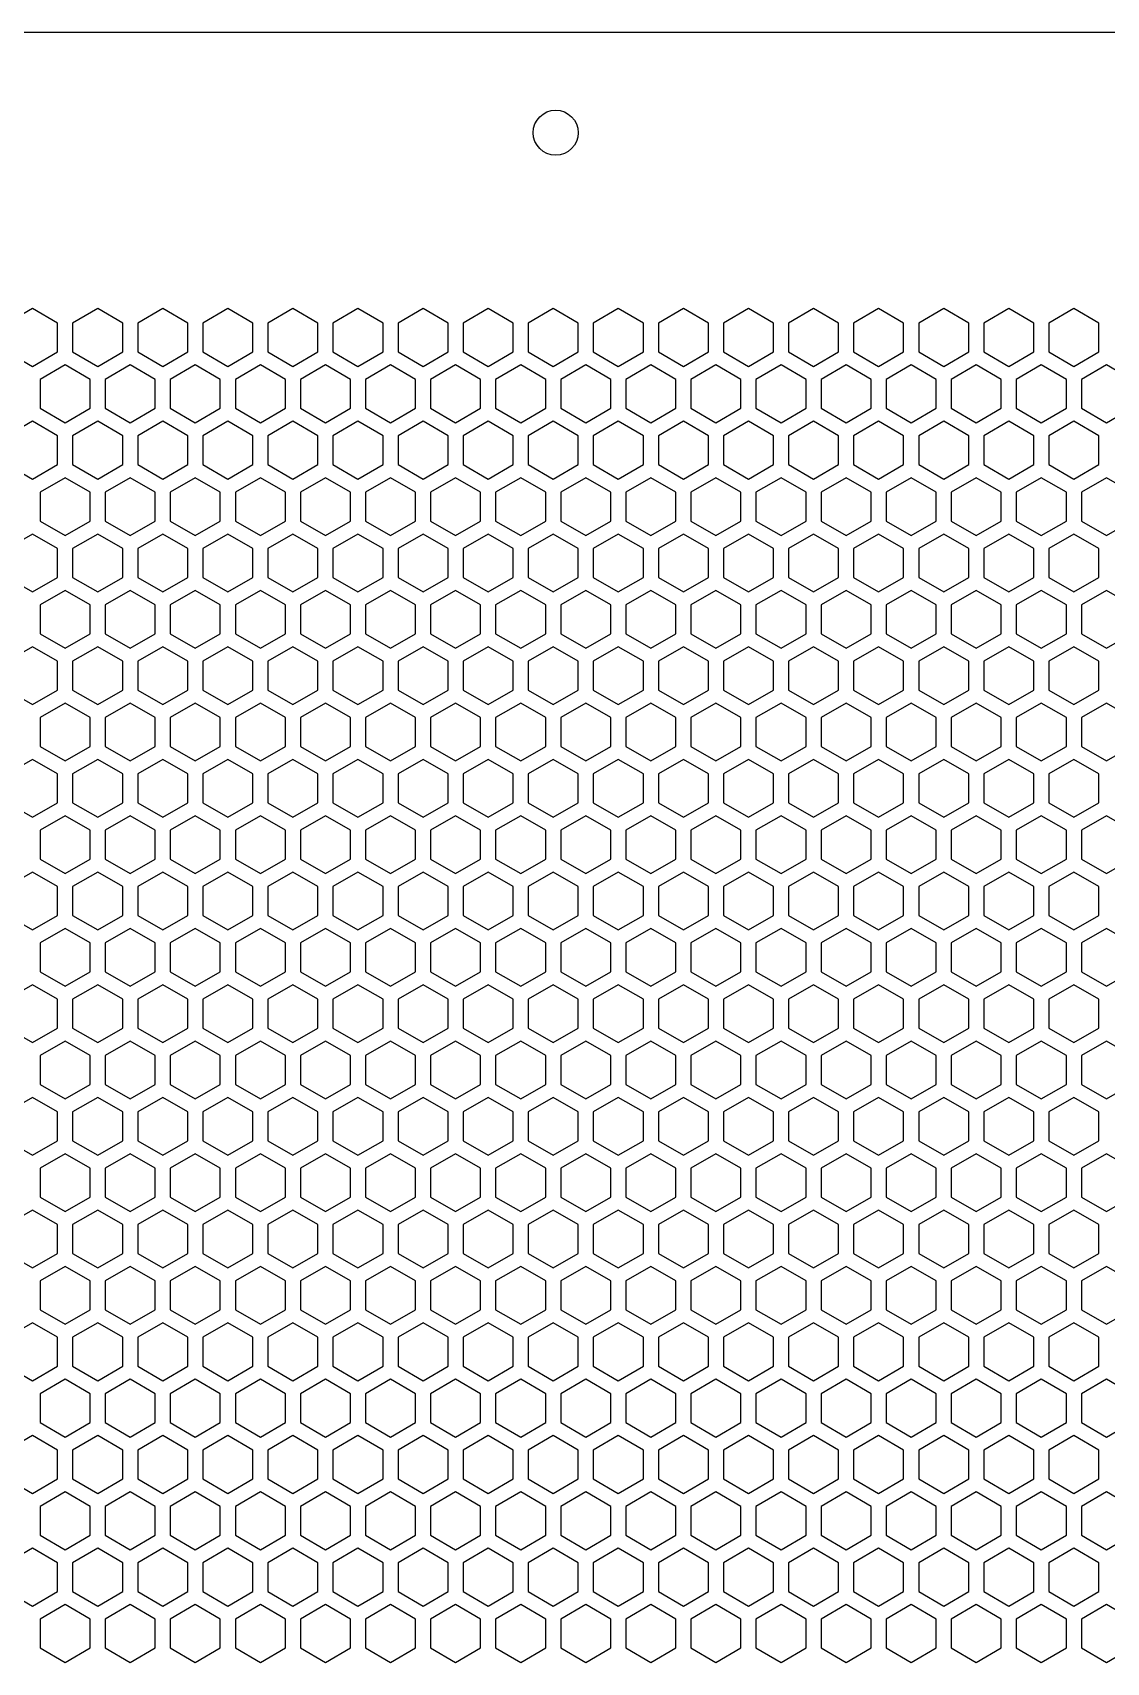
# Model space of a CAD drawing. Header units: millimetres. Extents: x 0 to 430, y 0 to 500.
# Drawn here: x 107.8 to 215, y 337.2 to 500 of the extents above; entities that cross this region are included whole.
import ezdxf

# ---------------------------------------------------------------- set-up
doc = ezdxf.new("R2010")
doc.units = ezdxf.units.MM
doc.layers.add('CUT', color=1, linetype='CONTINUOUS')

msp = doc.modelspace()

# ---------------------------------------------------------------- linework, layer by layer
at = {"layer": 'CUT'}
msp.add_line((430, 500), (0, 500), dxfattribs=at)
for points in [[(110.25, 470.9808), (107.75, 472.4242), (105.25, 470.9808), (105.25, 468.0941), (107.75, 466.6507), (110.25, 468.0941)], [(116.75, 470.9808), (114.25, 472.4242), (111.75, 470.9808), (111.75, 468.0941), (114.25, 466.6507), (116.75, 468.0941)], [(123.25, 470.9808), (120.75, 472.4242), (118.25, 470.9808), (118.25, 468.0941), (120.75, 466.6507), (123.25, 468.0941)], [(129.75, 470.9808), (127.25, 472.4242), (124.75, 470.9808), (124.75, 468.0941), (127.25, 466.6507), (129.75, 468.0941)], [(136.25, 470.9808), (133.75, 472.4242), (131.25, 470.9808), (131.25, 468.0941), (133.75, 466.6507), (136.25, 468.0941)], [(142.75, 470.9808), (140.25, 472.4242), (137.75, 470.9808), (137.75, 468.0941), (140.25, 466.6507), (142.75, 468.0941)], [(149.25, 470.9808), (146.75, 472.4242), (144.25, 470.9808), (144.25, 468.0941), (146.75, 466.6507), (149.25, 468.0941)], [(155.75, 470.9808), (153.25, 472.4242), (150.75, 470.9808), (150.75, 468.0941), (153.25, 466.6507), (155.75, 468.0941)], [(162.25, 470.9808), (159.75, 472.4242), (157.25, 470.9808), (157.25, 468.0941), (159.75, 466.6507), (162.25, 468.0941)], [(168.75, 470.9808), (166.25, 472.4242), (163.75, 470.9808), (163.75, 468.0941), (166.25, 466.6507), (168.75, 468.0941)], [(175.25, 470.9808), (172.75, 472.4242), (170.25, 470.9808), (170.25, 468.0941), (172.75, 466.6507), (175.25, 468.0941)], [(181.75, 470.9808), (179.25, 472.4242), (176.75, 470.9808), (176.75, 468.0941), (179.25, 466.6507), (181.75, 468.0941)], [(188.25, 470.9808), (185.75, 472.4242), (183.25, 470.9808), (183.25, 468.0941), (185.75, 466.6507), (188.25, 468.0941)], [(194.75, 470.9808), (192.25, 472.4242), (189.75, 470.9808), (189.75, 468.0941), (192.25, 466.6507), (194.75, 468.0941)], [(201.25, 470.9808), (198.75, 472.4242), (196.25, 470.9808), (196.25, 468.0941), (198.75, 466.6507), (201.25, 468.0941)], [(207.75, 470.9808), (205.25, 472.4242), (202.75, 470.9808), (202.75, 468.0941), (205.25, 466.6507), (207.75, 468.0941)], [(214.25, 470.9808), (211.75, 472.4242), (209.25, 470.9808), (209.25, 468.0941), (211.75, 466.6507), (214.25, 468.0941)], [(113.5, 465.3517), (111, 466.795), (108.5, 465.3517), (108.5, 462.4649), (111, 461.0215), (113.5, 462.4649)], [(120, 465.3517), (117.5, 466.795), (115, 465.3517), (115, 462.4649), (117.5, 461.0215), (120, 462.4649)], [(126.5, 465.3517), (124, 466.795), (121.5, 465.3517), (121.5, 462.4649), (124, 461.0215), (126.5, 462.4649)], [(133, 465.3517), (130.5, 466.795), (128, 465.3517), (128, 462.4649), (130.5, 461.0215), (133, 462.4649)], [(139.5, 465.3517), (137, 466.795), (134.5, 465.3517), (134.5, 462.4649), (137, 461.0215), (139.5, 462.4649)], [(146, 465.3517), (143.5, 466.795), (141, 465.3517), (141, 462.4649), (143.5, 461.0215), (146, 462.4649)], [(152.5, 465.3517), (150, 466.795), (147.5, 465.3517), (147.5, 462.4649), (150, 461.0215), (152.5, 462.4649)], [(159, 465.3517), (156.5, 466.795), (154, 465.3517), (154, 462.4649), (156.5, 461.0215), (159, 462.4649)], [(165.5, 465.3517), (163, 466.795), (160.5, 465.3517), (160.5, 462.4649), (163, 461.0215), (165.5, 462.4649)], [(172, 465.3517), (169.5, 466.795), (167, 465.3517), (167, 462.4649), (169.5, 461.0215), (172, 462.4649)], [(178.5, 465.3517), (176, 466.795), (173.5, 465.3517), (173.5, 462.4649), (176, 461.0215), (178.5, 462.4649)], [(185, 465.3517), (182.5, 466.795), (180, 465.3517), (180, 462.4649), (182.5, 461.0215), (185, 462.4649)], [(191.5, 465.3517), (189, 466.795), (186.5, 465.3517), (186.5, 462.4649), (189, 461.0215), (191.5, 462.4649)], [(198, 465.3517), (195.5, 466.795), (193, 465.3517), (193, 462.4649), (195.5, 461.0215), (198, 462.4649)], [(204.5, 465.3517), (202, 466.795), (199.5, 465.3517), (199.5, 462.4649), (202, 461.0215), (204.5, 462.4649)], [(211, 465.3517), (208.5, 466.795), (206, 465.3517), (206, 462.4649), (208.5, 461.0215), (211, 462.4649)], [(217.5, 465.3517), (215, 466.795), (212.5, 465.3517), (212.5, 462.4649), (215, 461.0215), (217.5, 462.4649)], [(110.25, 459.7225), (107.75, 461.1659), (105.25, 459.7225), (105.25, 456.8357), (107.75, 455.3924), (110.25, 456.8357)], [(116.75, 459.7225), (114.25, 461.1659), (111.75, 459.7225), (111.75, 456.8357), (114.25, 455.3924), (116.75, 456.8357)], [(123.25, 459.7225), (120.75, 461.1659), (118.25, 459.7225), (118.25, 456.8357), (120.75, 455.3924), (123.25, 456.8357)], [(129.75, 459.7225), (127.25, 461.1659), (124.75, 459.7225), (124.75, 456.8357), (127.25, 455.3924), (129.75, 456.8357)], [(136.25, 459.7225), (133.75, 461.1659), (131.25, 459.7225), (131.25, 456.8357), (133.75, 455.3924), (136.25, 456.8357)], [(142.75, 459.7225), (140.25, 461.1659), (137.75, 459.7225), (137.75, 456.8357), (140.25, 455.3924), (142.75, 456.8357)], [(149.25, 459.7225), (146.75, 461.1659), (144.25, 459.7225), (144.25, 456.8357), (146.75, 455.3924), (149.25, 456.8357)], [(155.75, 459.7225), (153.25, 461.1659), (150.75, 459.7225), (150.75, 456.8357), (153.25, 455.3924), (155.75, 456.8357)], [(162.25, 459.7225), (159.75, 461.1659), (157.25, 459.7225), (157.25, 456.8357), (159.75, 455.3924), (162.25, 456.8357)], [(168.75, 459.7225), (166.25, 461.1659), (163.75, 459.7225), (163.75, 456.8357), (166.25, 455.3924), (168.75, 456.8357)], [(175.25, 459.7225), (172.75, 461.1659), (170.25, 459.7225), (170.25, 456.8357), (172.75, 455.3924), (175.25, 456.8357)], [(181.75, 459.7225), (179.25, 461.1659), (176.75, 459.7225), (176.75, 456.8357), (179.25, 455.3924), (181.75, 456.8357)], [(188.25, 459.7225), (185.75, 461.1659), (183.25, 459.7225), (183.25, 456.8357), (185.75, 455.3924), (188.25, 456.8357)], [(194.75, 459.7225), (192.25, 461.1659), (189.75, 459.7225), (189.75, 456.8357), (192.25, 455.3924), (194.75, 456.8357)], [(201.25, 459.7225), (198.75, 461.1659), (196.25, 459.7225), (196.25, 456.8357), (198.75, 455.3924), (201.25, 456.8357)], [(207.75, 459.7225), (205.25, 461.1659), (202.75, 459.7225), (202.75, 456.8357), (205.25, 455.3924), (207.75, 456.8357)], [(214.25, 459.7225), (211.75, 461.1659), (209.25, 459.7225), (209.25, 456.8357), (211.75, 455.3924), (214.25, 456.8357)], [(113.5, 454.0933), (111, 455.5367), (108.5, 454.0933), (108.5, 451.2066), (111, 449.7632), (113.5, 451.2066)], [(120, 454.0933), (117.5, 455.5367), (115, 454.0933), (115, 451.2066), (117.5, 449.7632), (120, 451.2066)], [(126.5, 454.0933), (124, 455.5367), (121.5, 454.0933), (121.5, 451.2066), (124, 449.7632), (126.5, 451.2066)], [(133, 454.0933), (130.5, 455.5367), (128, 454.0933), (128, 451.2066), (130.5, 449.7632), (133, 451.2066)], [(139.5, 454.0933), (137, 455.5367), (134.5, 454.0933), (134.5, 451.2066), (137, 449.7632), (139.5, 451.2066)], [(146, 454.0933), (143.5, 455.5367), (141, 454.0933), (141, 451.2066), (143.5, 449.7632), (146, 451.2066)], [(152.5, 454.0933), (150, 455.5367), (147.5, 454.0933), (147.5, 451.2066), (150, 449.7632), (152.5, 451.2066)], [(159, 454.0933), (156.5, 455.5367), (154, 454.0933), (154, 451.2066), (156.5, 449.7632), (159, 451.2066)], [(165.5, 454.0933), (163, 455.5367), (160.5, 454.0933), (160.5, 451.2066), (163, 449.7632), (165.5, 451.2066)], [(172, 454.0933), (169.5, 455.5367), (167, 454.0933), (167, 451.2066), (169.5, 449.7632), (172, 451.2066)], [(178.5, 454.0933), (176, 455.5367), (173.5, 454.0933), (173.5, 451.2066), (176, 449.7632), (178.5, 451.2066)], [(185, 454.0933), (182.5, 455.5367), (180, 454.0933), (180, 451.2066), (182.5, 449.7632), (185, 451.2066)], [(191.5, 454.0933), (189, 455.5367), (186.5, 454.0933), (186.5, 451.2066), (189, 449.7632), (191.5, 451.2066)], [(198, 454.0933), (195.5, 455.5367), (193, 454.0933), (193, 451.2066), (195.5, 449.7632), (198, 451.2066)], [(204.5, 454.0933), (202, 455.5367), (199.5, 454.0933), (199.5, 451.2066), (202, 449.7632), (204.5, 451.2066)], [(211, 454.0933), (208.5, 455.5367), (206, 454.0933), (206, 451.2066), (208.5, 449.7632), (211, 451.2066)], [(217.5, 454.0933), (215, 455.5367), (212.5, 454.0933), (212.5, 451.2066), (215, 449.7632), (217.5, 451.2066)], [(110.25, 448.4642), (107.75, 449.9075), (105.25, 448.4642), (105.25, 445.5774), (107.75, 444.134), (110.25, 445.5774)], [(116.75, 448.4642), (114.25, 449.9075), (111.75, 448.4642), (111.75, 445.5774), (114.25, 444.134), (116.75, 445.5774)], [(123.25, 448.4642), (120.75, 449.9075), (118.25, 448.4642), (118.25, 445.5774), (120.75, 444.134), (123.25, 445.5774)], [(129.75, 448.4642), (127.25, 449.9075), (124.75, 448.4642), (124.75, 445.5774), (127.25, 444.134), (129.75, 445.5774)], [(136.25, 448.4642), (133.75, 449.9075), (131.25, 448.4642), (131.25, 445.5774), (133.75, 444.134), (136.25, 445.5774)], [(142.75, 448.4642), (140.25, 449.9075), (137.75, 448.4642), (137.75, 445.5774), (140.25, 444.134), (142.75, 445.5774)], [(149.25, 448.4642), (146.75, 449.9075), (144.25, 448.4642), (144.25, 445.5774), (146.75, 444.134), (149.25, 445.5774)], [(155.75, 448.4642), (153.25, 449.9075), (150.75, 448.4642), (150.75, 445.5774), (153.25, 444.134), (155.75, 445.5774)], [(162.25, 448.4642), (159.75, 449.9075), (157.25, 448.4642), (157.25, 445.5774), (159.75, 444.134), (162.25, 445.5774)], [(168.75, 448.4642), (166.25, 449.9075), (163.75, 448.4642), (163.75, 445.5774), (166.25, 444.134), (168.75, 445.5774)], [(175.25, 448.4642), (172.75, 449.9075), (170.25, 448.4642), (170.25, 445.5774), (172.75, 444.134), (175.25, 445.5774)], [(181.75, 448.4642), (179.25, 449.9075), (176.75, 448.4642), (176.75, 445.5774), (179.25, 444.134), (181.75, 445.5774)], [(188.25, 448.4642), (185.75, 449.9075), (183.25, 448.4642), (183.25, 445.5774), (185.75, 444.134), (188.25, 445.5774)], [(194.75, 448.4642), (192.25, 449.9075), (189.75, 448.4642), (189.75, 445.5774), (192.25, 444.134), (194.75, 445.5774)], [(201.25, 448.4642), (198.75, 449.9075), (196.25, 448.4642), (196.25, 445.5774), (198.75, 444.134), (201.25, 445.5774)], [(207.75, 448.4642), (205.25, 449.9075), (202.75, 448.4642), (202.75, 445.5774), (205.25, 444.134), (207.75, 445.5774)], [(214.25, 448.4642), (211.75, 449.9075), (209.25, 448.4642), (209.25, 445.5774), (211.75, 444.134), (214.25, 445.5774)], [(113.5, 442.835), (111, 444.2784), (108.5, 442.835), (108.5, 439.9482), (111, 438.5049), (113.5, 439.9482)], [(120, 442.835), (117.5, 444.2784), (115, 442.835), (115, 439.9482), (117.5, 438.5049), (120, 439.9482)], [(126.5, 442.835), (124, 444.2784), (121.5, 442.835), (121.5, 439.9482), (124, 438.5049), (126.5, 439.9482)], [(133, 442.835), (130.5, 444.2784), (128, 442.835), (128, 439.9482), (130.5, 438.5049), (133, 439.9482)], [(139.5, 442.835), (137, 444.2784), (134.5, 442.835), (134.5, 439.9482), (137, 438.5049), (139.5, 439.9482)], [(146, 442.835), (143.5, 444.2784), (141, 442.835), (141, 439.9482), (143.5, 438.5049), (146, 439.9482)], [(152.5, 442.835), (150, 444.2784), (147.5, 442.835), (147.5, 439.9482), (150, 438.5049), (152.5, 439.9482)], [(159, 442.835), (156.5, 444.2784), (154, 442.835), (154, 439.9482), (156.5, 438.5049), (159, 439.9482)], [(165.5, 442.835), (163, 444.2784), (160.5, 442.835), (160.5, 439.9482), (163, 438.5049), (165.5, 439.9482)], [(172, 442.835), (169.5, 444.2784), (167, 442.835), (167, 439.9482), (169.5, 438.5049), (172, 439.9482)], [(178.5, 442.835), (176, 444.2784), (173.5, 442.835), (173.5, 439.9482), (176, 438.5049), (178.5, 439.9482)], [(185, 442.835), (182.5, 444.2784), (180, 442.835), (180, 439.9482), (182.5, 438.5049), (185, 439.9482)], [(191.5, 442.835), (189, 444.2784), (186.5, 442.835), (186.5, 439.9482), (189, 438.5049), (191.5, 439.9482)], [(198, 442.835), (195.5, 444.2784), (193, 442.835), (193, 439.9482), (195.5, 438.5049), (198, 439.9482)], [(204.5, 442.835), (202, 444.2784), (199.5, 442.835), (199.5, 439.9482), (202, 438.5049), (204.5, 439.9482)], [(211, 442.835), (208.5, 444.2784), (206, 442.835), (206, 439.9482), (208.5, 438.5049), (211, 439.9482)], [(217.5, 442.835), (215, 444.2784), (212.5, 442.835), (212.5, 439.9482), (215, 438.5049), (217.5, 439.9482)], [(110.25, 437.2058), (107.75, 438.6492), (105.25, 437.2058), (105.25, 434.3191), (107.75, 432.8757), (110.25, 434.3191)], [(116.75, 437.2058), (114.25, 438.6492), (111.75, 437.2058), (111.75, 434.3191), (114.25, 432.8757), (116.75, 434.3191)], [(123.25, 437.2058), (120.75, 438.6492), (118.25, 437.2058), (118.25, 434.3191), (120.75, 432.8757), (123.25, 434.3191)], [(129.75, 437.2058), (127.25, 438.6492), (124.75, 437.2058), (124.75, 434.3191), (127.25, 432.8757), (129.75, 434.3191)], [(136.25, 437.2058), (133.75, 438.6492), (131.25, 437.2058), (131.25, 434.3191), (133.75, 432.8757), (136.25, 434.3191)], [(142.75, 437.2058), (140.25, 438.6492), (137.75, 437.2058), (137.75, 434.3191), (140.25, 432.8757), (142.75, 434.3191)], [(149.25, 437.2058), (146.75, 438.6492), (144.25, 437.2058), (144.25, 434.3191), (146.75, 432.8757), (149.25, 434.3191)], [(155.75, 437.2058), (153.25, 438.6492), (150.75, 437.2058), (150.75, 434.3191), (153.25, 432.8757), (155.75, 434.3191)], [(162.25, 437.2058), (159.75, 438.6492), (157.25, 437.2058), (157.25, 434.3191), (159.75, 432.8757), (162.25, 434.3191)], [(168.75, 437.2058), (166.25, 438.6492), (163.75, 437.2058), (163.75, 434.3191), (166.25, 432.8757), (168.75, 434.3191)], [(175.25, 437.2058), (172.75, 438.6492), (170.25, 437.2058), (170.25, 434.3191), (172.75, 432.8757), (175.25, 434.3191)], [(181.75, 437.2058), (179.25, 438.6492), (176.75, 437.2058), (176.75, 434.3191), (179.25, 432.8757), (181.75, 434.3191)], [(188.25, 437.2058), (185.75, 438.6492), (183.25, 437.2058), (183.25, 434.3191), (185.75, 432.8757), (188.25, 434.3191)], [(194.75, 437.2058), (192.25, 438.6492), (189.75, 437.2058), (189.75, 434.3191), (192.25, 432.8757), (194.75, 434.3191)], [(201.25, 437.2058), (198.75, 438.6492), (196.25, 437.2058), (196.25, 434.3191), (198.75, 432.8757), (201.25, 434.3191)], [(207.75, 437.2058), (205.25, 438.6492), (202.75, 437.2058), (202.75, 434.3191), (205.25, 432.8757), (207.75, 434.3191)], [(214.25, 437.2058), (211.75, 438.6492), (209.25, 437.2058), (209.25, 434.3191), (211.75, 432.8757), (214.25, 434.3191)], [(113.5, 431.5767), (111, 433.02), (108.5, 431.5767), (108.5, 428.6899), (111, 427.2465), (113.5, 428.6899)], [(120, 431.5767), (117.5, 433.02), (115, 431.5767), (115, 428.6899), (117.5, 427.2465), (120, 428.6899)], [(126.5, 431.5767), (124, 433.02), (121.5, 431.5767), (121.5, 428.6899), (124, 427.2465), (126.5, 428.6899)], [(133, 431.5767), (130.5, 433.02), (128, 431.5767), (128, 428.6899), (130.5, 427.2465), (133, 428.6899)], [(139.5, 431.5767), (137, 433.02), (134.5, 431.5767), (134.5, 428.6899), (137, 427.2465), (139.5, 428.6899)], [(146, 431.5767), (143.5, 433.02), (141, 431.5767), (141, 428.6899), (143.5, 427.2465), (146, 428.6899)], [(152.5, 431.5767), (150, 433.02), (147.5, 431.5767), (147.5, 428.6899), (150, 427.2465), (152.5, 428.6899)], [(159, 431.5767), (156.5, 433.02), (154, 431.5767), (154, 428.6899), (156.5, 427.2465), (159, 428.6899)], [(165.5, 431.5767), (163, 433.02), (160.5, 431.5767), (160.5, 428.6899), (163, 427.2465), (165.5, 428.6899)], [(172, 431.5767), (169.5, 433.02), (167, 431.5767), (167, 428.6899), (169.5, 427.2465), (172, 428.6899)], [(178.5, 431.5767), (176, 433.02), (173.5, 431.5767), (173.5, 428.6899), (176, 427.2465), (178.5, 428.6899)], [(185, 431.5767), (182.5, 433.02), (180, 431.5767), (180, 428.6899), (182.5, 427.2465), (185, 428.6899)], [(191.5, 431.5767), (189, 433.02), (186.5, 431.5767), (186.5, 428.6899), (189, 427.2465), (191.5, 428.6899)], [(198, 431.5767), (195.5, 433.02), (193, 431.5767), (193, 428.6899), (195.5, 427.2465), (198, 428.6899)], [(204.5, 431.5767), (202, 433.02), (199.5, 431.5767), (199.5, 428.6899), (202, 427.2465), (204.5, 428.6899)], [(211, 431.5767), (208.5, 433.02), (206, 431.5767), (206, 428.6899), (208.5, 427.2465), (211, 428.6899)], [(217.5, 431.5767), (215, 433.02), (212.5, 431.5767), (212.5, 428.6899), (215, 427.2465), (217.5, 428.6899)], [(110.25, 425.9475), (107.75, 427.3909), (105.25, 425.9475), (105.25, 423.0607), (107.75, 421.6174), (110.25, 423.0607)], [(116.75, 425.9475), (114.25, 427.3909), (111.75, 425.9475), (111.75, 423.0607), (114.25, 421.6174), (116.75, 423.0607)], [(123.25, 425.9475), (120.75, 427.3909), (118.25, 425.9475), (118.25, 423.0607), (120.75, 421.6174), (123.25, 423.0607)], [(129.75, 425.9475), (127.25, 427.3909), (124.75, 425.9475), (124.75, 423.0607), (127.25, 421.6174), (129.75, 423.0607)], [(136.25, 425.9475), (133.75, 427.3909), (131.25, 425.9475), (131.25, 423.0607), (133.75, 421.6174), (136.25, 423.0607)], [(142.75, 425.9475), (140.25, 427.3909), (137.75, 425.9475), (137.75, 423.0607), (140.25, 421.6174), (142.75, 423.0607)], [(149.25, 425.9475), (146.75, 427.3909), (144.25, 425.9475), (144.25, 423.0607), (146.75, 421.6174), (149.25, 423.0607)], [(155.75, 425.9475), (153.25, 427.3909), (150.75, 425.9475), (150.75, 423.0607), (153.25, 421.6174), (155.75, 423.0607)], [(162.25, 425.9475), (159.75, 427.3909), (157.25, 425.9475), (157.25, 423.0607), (159.75, 421.6174), (162.25, 423.0607)], [(168.75, 425.9475), (166.25, 427.3909), (163.75, 425.9475), (163.75, 423.0607), (166.25, 421.6174), (168.75, 423.0607)], [(175.25, 425.9475), (172.75, 427.3909), (170.25, 425.9475), (170.25, 423.0607), (172.75, 421.6174), (175.25, 423.0607)], [(181.75, 425.9475), (179.25, 427.3909), (176.75, 425.9475), (176.75, 423.0607), (179.25, 421.6174), (181.75, 423.0607)], [(188.25, 425.9475), (185.75, 427.3909), (183.25, 425.9475), (183.25, 423.0607), (185.75, 421.6174), (188.25, 423.0607)], [(194.75, 425.9475), (192.25, 427.3909), (189.75, 425.9475), (189.75, 423.0607), (192.25, 421.6174), (194.75, 423.0607)], [(201.25, 425.9475), (198.75, 427.3909), (196.25, 425.9475), (196.25, 423.0607), (198.75, 421.6174), (201.25, 423.0607)], [(207.75, 425.9475), (205.25, 427.3909), (202.75, 425.9475), (202.75, 423.0607), (205.25, 421.6174), (207.75, 423.0607)], [(214.25, 425.9475), (211.75, 427.3909), (209.25, 425.9475), (209.25, 423.0607), (211.75, 421.6174), (214.25, 423.0607)], [(113.5, 420.3183), (111, 421.7617), (108.5, 420.3183), (108.5, 417.4316), (111, 415.9882), (113.5, 417.4316)], [(120, 420.3183), (117.5, 421.7617), (115, 420.3183), (115, 417.4316), (117.5, 415.9882), (120, 417.4316)], [(126.5, 420.3183), (124, 421.7617), (121.5, 420.3183), (121.5, 417.4316), (124, 415.9882), (126.5, 417.4316)], [(133, 420.3183), (130.5, 421.7617), (128, 420.3183), (128, 417.4316), (130.5, 415.9882), (133, 417.4316)], [(139.5, 420.3183), (137, 421.7617), (134.5, 420.3183), (134.5, 417.4316), (137, 415.9882), (139.5, 417.4316)], [(146, 420.3183), (143.5, 421.7617), (141, 420.3183), (141, 417.4316), (143.5, 415.9882), (146, 417.4316)], [(152.5, 420.3183), (150, 421.7617), (147.5, 420.3183), (147.5, 417.4316), (150, 415.9882), (152.5, 417.4316)], [(159, 420.3183), (156.5, 421.7617), (154, 420.3183), (154, 417.4316), (156.5, 415.9882), (159, 417.4316)], [(165.5, 420.3183), (163, 421.7617), (160.5, 420.3183), (160.5, 417.4316), (163, 415.9882), (165.5, 417.4316)], [(172, 420.3183), (169.5, 421.7617), (167, 420.3183), (167, 417.4316), (169.5, 415.9882), (172, 417.4316)], [(178.5, 420.3183), (176, 421.7617), (173.5, 420.3183), (173.5, 417.4316), (176, 415.9882), (178.5, 417.4316)], [(185, 420.3183), (182.5, 421.7617), (180, 420.3183), (180, 417.4316), (182.5, 415.9882), (185, 417.4316)], [(191.5, 420.3183), (189, 421.7617), (186.5, 420.3183), (186.5, 417.4316), (189, 415.9882), (191.5, 417.4316)], [(198, 420.3183), (195.5, 421.7617), (193, 420.3183), (193, 417.4316), (195.5, 415.9882), (198, 417.4316)], [(204.5, 420.3183), (202, 421.7617), (199.5, 420.3183), (199.5, 417.4316), (202, 415.9882), (204.5, 417.4316)], [(211, 420.3183), (208.5, 421.7617), (206, 420.3183), (206, 417.4316), (208.5, 415.9882), (211, 417.4316)], [(217.5, 420.3183), (215, 421.7617), (212.5, 420.3183), (212.5, 417.4316), (215, 415.9882), (217.5, 417.4316)], [(110.25, 414.6892), (107.75, 416.1325), (105.25, 414.6892), (105.25, 411.8024), (107.75, 410.359), (110.25, 411.8024)], [(116.75, 414.6892), (114.25, 416.1325), (111.75, 414.6892), (111.75, 411.8024), (114.25, 410.359), (116.75, 411.8024)], [(123.25, 414.6892), (120.75, 416.1325), (118.25, 414.6892), (118.25, 411.8024), (120.75, 410.359), (123.25, 411.8024)], [(129.75, 414.6892), (127.25, 416.1325), (124.75, 414.6892), (124.75, 411.8024), (127.25, 410.359), (129.75, 411.8024)], [(136.25, 414.6892), (133.75, 416.1325), (131.25, 414.6892), (131.25, 411.8024), (133.75, 410.359), (136.25, 411.8024)], [(142.75, 414.6892), (140.25, 416.1325), (137.75, 414.6892), (137.75, 411.8024), (140.25, 410.359), (142.75, 411.8024)], [(149.25, 414.6892), (146.75, 416.1325), (144.25, 414.6892), (144.25, 411.8024), (146.75, 410.359), (149.25, 411.8024)], [(155.75, 414.6892), (153.25, 416.1325), (150.75, 414.6892), (150.75, 411.8024), (153.25, 410.359), (155.75, 411.8024)], [(162.25, 414.6892), (159.75, 416.1325), (157.25, 414.6892), (157.25, 411.8024), (159.75, 410.359), (162.25, 411.8024)], [(168.75, 414.6892), (166.25, 416.1325), (163.75, 414.6892), (163.75, 411.8024), (166.25, 410.359), (168.75, 411.8024)], [(175.25, 414.6892), (172.75, 416.1325), (170.25, 414.6892), (170.25, 411.8024), (172.75, 410.359), (175.25, 411.8024)], [(181.75, 414.6892), (179.25, 416.1325), (176.75, 414.6892), (176.75, 411.8024), (179.25, 410.359), (181.75, 411.8024)], [(188.25, 414.6892), (185.75, 416.1325), (183.25, 414.6892), (183.25, 411.8024), (185.75, 410.359), (188.25, 411.8024)], [(194.75, 414.6892), (192.25, 416.1325), (189.75, 414.6892), (189.75, 411.8024), (192.25, 410.359), (194.75, 411.8024)], [(201.25, 414.6892), (198.75, 416.1325), (196.25, 414.6892), (196.25, 411.8024), (198.75, 410.359), (201.25, 411.8024)], [(207.75, 414.6892), (205.25, 416.1325), (202.75, 414.6892), (202.75, 411.8024), (205.25, 410.359), (207.75, 411.8024)], [(214.25, 414.6892), (211.75, 416.1325), (209.25, 414.6892), (209.25, 411.8024), (211.75, 410.359), (214.25, 411.8024)], [(113.5, 409.06), (111, 410.5034), (108.5, 409.06), (108.5, 406.1732), (111, 404.7299), (113.5, 406.1732)], [(120, 409.06), (117.5, 410.5034), (115, 409.06), (115, 406.1732), (117.5, 404.7299), (120, 406.1732)], [(126.5, 409.06), (124, 410.5034), (121.5, 409.06), (121.5, 406.1732), (124, 404.7299), (126.5, 406.1732)], [(133, 409.06), (130.5, 410.5034), (128, 409.06), (128, 406.1732), (130.5, 404.7299), (133, 406.1732)], [(139.5, 409.06), (137, 410.5034), (134.5, 409.06), (134.5, 406.1732), (137, 404.7299), (139.5, 406.1732)], [(146, 409.06), (143.5, 410.5034), (141, 409.06), (141, 406.1732), (143.5, 404.7299), (146, 406.1732)], [(152.5, 409.06), (150, 410.5034), (147.5, 409.06), (147.5, 406.1732), (150, 404.7299), (152.5, 406.1732)], [(159, 409.06), (156.5, 410.5034), (154, 409.06), (154, 406.1732), (156.5, 404.7299), (159, 406.1732)], [(165.5, 409.06), (163, 410.5034), (160.5, 409.06), (160.5, 406.1732), (163, 404.7299), (165.5, 406.1732)], [(172, 409.06), (169.5, 410.5034), (167, 409.06), (167, 406.1732), (169.5, 404.7299), (172, 406.1732)], [(178.5, 409.06), (176, 410.5034), (173.5, 409.06), (173.5, 406.1732), (176, 404.7299), (178.5, 406.1732)], [(185, 409.06), (182.5, 410.5034), (180, 409.06), (180, 406.1732), (182.5, 404.7299), (185, 406.1732)], [(191.5, 409.06), (189, 410.5034), (186.5, 409.06), (186.5, 406.1732), (189, 404.7299), (191.5, 406.1732)], [(198, 409.06), (195.5, 410.5034), (193, 409.06), (193, 406.1732), (195.5, 404.7299), (198, 406.1732)], [(204.5, 409.06), (202, 410.5034), (199.5, 409.06), (199.5, 406.1732), (202, 404.7299), (204.5, 406.1732)], [(211, 409.06), (208.5, 410.5034), (206, 409.06), (206, 406.1732), (208.5, 404.7299), (211, 406.1732)], [(217.5, 409.06), (215, 410.5034), (212.5, 409.06), (212.5, 406.1732), (215, 404.7299), (217.5, 406.1732)], [(110.25, 403.4308), (107.75, 404.8742), (105.25, 403.4308), (105.25, 400.5441), (107.75, 399.1007), (110.25, 400.5441)], [(116.75, 403.4308), (114.25, 404.8742), (111.75, 403.4308), (111.75, 400.5441), (114.25, 399.1007), (116.75, 400.5441)], [(123.25, 403.4308), (120.75, 404.8742), (118.25, 403.4308), (118.25, 400.5441), (120.75, 399.1007), (123.25, 400.5441)], [(129.75, 403.4308), (127.25, 404.8742), (124.75, 403.4308), (124.75, 400.5441), (127.25, 399.1007), (129.75, 400.5441)], [(136.25, 403.4308), (133.75, 404.8742), (131.25, 403.4308), (131.25, 400.5441), (133.75, 399.1007), (136.25, 400.5441)], [(142.75, 403.4308), (140.25, 404.8742), (137.75, 403.4308), (137.75, 400.5441), (140.25, 399.1007), (142.75, 400.5441)], [(149.25, 403.4308), (146.75, 404.8742), (144.25, 403.4308), (144.25, 400.5441), (146.75, 399.1007), (149.25, 400.5441)], [(155.75, 403.4308), (153.25, 404.8742), (150.75, 403.4308), (150.75, 400.5441), (153.25, 399.1007), (155.75, 400.5441)], [(162.25, 403.4308), (159.75, 404.8742), (157.25, 403.4308), (157.25, 400.5441), (159.75, 399.1007), (162.25, 400.5441)], [(168.75, 403.4308), (166.25, 404.8742), (163.75, 403.4308), (163.75, 400.5441), (166.25, 399.1007), (168.75, 400.5441)], [(175.25, 403.4308), (172.75, 404.8742), (170.25, 403.4308), (170.25, 400.5441), (172.75, 399.1007), (175.25, 400.5441)], [(181.75, 403.4308), (179.25, 404.8742), (176.75, 403.4308), (176.75, 400.5441), (179.25, 399.1007), (181.75, 400.5441)], [(188.25, 403.4308), (185.75, 404.8742), (183.25, 403.4308), (183.25, 400.5441), (185.75, 399.1007), (188.25, 400.5441)], [(194.75, 403.4308), (192.25, 404.8742), (189.75, 403.4308), (189.75, 400.5441), (192.25, 399.1007), (194.75, 400.5441)], [(201.25, 403.4308), (198.75, 404.8742), (196.25, 403.4308), (196.25, 400.5441), (198.75, 399.1007), (201.25, 400.5441)], [(207.75, 403.4308), (205.25, 404.8742), (202.75, 403.4308), (202.75, 400.5441), (205.25, 399.1007), (207.75, 400.5441)], [(214.25, 403.4308), (211.75, 404.8742), (209.25, 403.4308), (209.25, 400.5441), (211.75, 399.1007), (214.25, 400.5441)], [(113.5, 397.8017), (111, 399.245), (108.5, 397.8017), (108.5, 394.9149), (111, 393.4715), (113.5, 394.9149)], [(120, 397.8017), (117.5, 399.245), (115, 397.8017), (115, 394.9149), (117.5, 393.4715), (120, 394.9149)], [(126.5, 397.8017), (124, 399.245), (121.5, 397.8017), (121.5, 394.9149), (124, 393.4715), (126.5, 394.9149)], [(133, 397.8017), (130.5, 399.245), (128, 397.8017), (128, 394.9149), (130.5, 393.4715), (133, 394.9149)], [(139.5, 397.8017), (137, 399.245), (134.5, 397.8017), (134.5, 394.9149), (137, 393.4715), (139.5, 394.9149)], [(146, 397.8017), (143.5, 399.245), (141, 397.8017), (141, 394.9149), (143.5, 393.4715), (146, 394.9149)], [(152.5, 397.8017), (150, 399.245), (147.5, 397.8017), (147.5, 394.9149), (150, 393.4715), (152.5, 394.9149)], [(159, 397.8017), (156.5, 399.245), (154, 397.8017), (154, 394.9149), (156.5, 393.4715), (159, 394.9149)], [(165.5, 397.8017), (163, 399.245), (160.5, 397.8017), (160.5, 394.9149), (163, 393.4715), (165.5, 394.9149)], [(172, 397.8017), (169.5, 399.245), (167, 397.8017), (167, 394.9149), (169.5, 393.4715), (172, 394.9149)], [(178.5, 397.8017), (176, 399.245), (173.5, 397.8017), (173.5, 394.9149), (176, 393.4715), (178.5, 394.9149)], [(185, 397.8017), (182.5, 399.245), (180, 397.8017), (180, 394.9149), (182.5, 393.4715), (185, 394.9149)], [(191.5, 397.8017), (189, 399.245), (186.5, 397.8017), (186.5, 394.9149), (189, 393.4715), (191.5, 394.9149)], [(198, 397.8017), (195.5, 399.245), (193, 397.8017), (193, 394.9149), (195.5, 393.4715), (198, 394.9149)], [(204.5, 397.8017), (202, 399.245), (199.5, 397.8017), (199.5, 394.9149), (202, 393.4715), (204.5, 394.9149)], [(211, 397.8017), (208.5, 399.245), (206, 397.8017), (206, 394.9149), (208.5, 393.4715), (211, 394.9149)], [(217.5, 397.8017), (215, 399.245), (212.5, 397.8017), (212.5, 394.9149), (215, 393.4715), (217.5, 394.9149)], [(110.25, 392.1725), (107.75, 393.6159), (105.25, 392.1725), (105.25, 389.2858), (107.75, 387.8424), (110.25, 389.2858)], [(116.75, 392.1725), (114.25, 393.6159), (111.75, 392.1725), (111.75, 389.2858), (114.25, 387.8424), (116.75, 389.2858)], [(123.25, 392.1725), (120.75, 393.6159), (118.25, 392.1725), (118.25, 389.2858), (120.75, 387.8424), (123.25, 389.2858)], [(129.75, 392.1725), (127.25, 393.6159), (124.75, 392.1725), (124.75, 389.2858), (127.25, 387.8424), (129.75, 389.2858)], [(136.25, 392.1725), (133.75, 393.6159), (131.25, 392.1725), (131.25, 389.2858), (133.75, 387.8424), (136.25, 389.2858)], [(142.75, 392.1725), (140.25, 393.6159), (137.75, 392.1725), (137.75, 389.2858), (140.25, 387.8424), (142.75, 389.2858)], [(149.25, 392.1725), (146.75, 393.6159), (144.25, 392.1725), (144.25, 389.2858), (146.75, 387.8424), (149.25, 389.2858)], [(155.75, 392.1725), (153.25, 393.6159), (150.75, 392.1725), (150.75, 389.2858), (153.25, 387.8424), (155.75, 389.2858)], [(162.25, 392.1725), (159.75, 393.6159), (157.25, 392.1725), (157.25, 389.2858), (159.75, 387.8424), (162.25, 389.2858)], [(168.75, 392.1725), (166.25, 393.6159), (163.75, 392.1725), (163.75, 389.2858), (166.25, 387.8424), (168.75, 389.2858)], [(175.25, 392.1725), (172.75, 393.6159), (170.25, 392.1725), (170.25, 389.2858), (172.75, 387.8424), (175.25, 389.2858)], [(181.75, 392.1725), (179.25, 393.6159), (176.75, 392.1725), (176.75, 389.2858), (179.25, 387.8424), (181.75, 389.2858)], [(188.25, 392.1725), (185.75, 393.6159), (183.25, 392.1725), (183.25, 389.2858), (185.75, 387.8424), (188.25, 389.2858)], [(194.75, 392.1725), (192.25, 393.6159), (189.75, 392.1725), (189.75, 389.2858), (192.25, 387.8424), (194.75, 389.2858)], [(201.25, 392.1725), (198.75, 393.6159), (196.25, 392.1725), (196.25, 389.2858), (198.75, 387.8424), (201.25, 389.2858)], [(207.75, 392.1725), (205.25, 393.6159), (202.75, 392.1725), (202.75, 389.2858), (205.25, 387.8424), (207.75, 389.2858)], [(214.25, 392.1725), (211.75, 393.6159), (209.25, 392.1725), (209.25, 389.2858), (211.75, 387.8424), (214.25, 389.2858)], [(113.5, 386.5433), (111, 387.9867), (108.5, 386.5433), (108.5, 383.6566), (111, 382.2132), (113.5, 383.6566)], [(120, 386.5433), (117.5, 387.9867), (115, 386.5433), (115, 383.6566), (117.5, 382.2132), (120, 383.6566)], [(126.5, 386.5433), (124, 387.9867), (121.5, 386.5433), (121.5, 383.6566), (124, 382.2132), (126.5, 383.6566)], [(133, 386.5433), (130.5, 387.9867), (128, 386.5433), (128, 383.6566), (130.5, 382.2132), (133, 383.6566)], [(139.5, 386.5433), (137, 387.9867), (134.5, 386.5433), (134.5, 383.6566), (137, 382.2132), (139.5, 383.6566)], [(146, 386.5433), (143.5, 387.9867), (141, 386.5433), (141, 383.6566), (143.5, 382.2132), (146, 383.6566)], [(152.5, 386.5433), (150, 387.9867), (147.5, 386.5433), (147.5, 383.6566), (150, 382.2132), (152.5, 383.6566)], [(159, 386.5433), (156.5, 387.9867), (154, 386.5433), (154, 383.6566), (156.5, 382.2132), (159, 383.6566)], [(165.5, 386.5433), (163, 387.9867), (160.5, 386.5433), (160.5, 383.6566), (163, 382.2132), (165.5, 383.6566)], [(172, 386.5433), (169.5, 387.9867), (167, 386.5433), (167, 383.6566), (169.5, 382.2132), (172, 383.6566)], [(178.5, 386.5433), (176, 387.9867), (173.5, 386.5433), (173.5, 383.6566), (176, 382.2132), (178.5, 383.6566)], [(185, 386.5433), (182.5, 387.9867), (180, 386.5433), (180, 383.6566), (182.5, 382.2132), (185, 383.6566)], [(191.5, 386.5433), (189, 387.9867), (186.5, 386.5433), (186.5, 383.6566), (189, 382.2132), (191.5, 383.6566)], [(198, 386.5433), (195.5, 387.9867), (193, 386.5433), (193, 383.6566), (195.5, 382.2132), (198, 383.6566)], [(204.5, 386.5433), (202, 387.9867), (199.5, 386.5433), (199.5, 383.6566), (202, 382.2132), (204.5, 383.6566)], [(211, 386.5433), (208.5, 387.9867), (206, 386.5433), (206, 383.6566), (208.5, 382.2132), (211, 383.6566)], [(217.5, 386.5433), (215, 387.9867), (212.5, 386.5433), (212.5, 383.6566), (215, 382.2132), (217.5, 383.6566)], [(110.25, 380.9142), (107.75, 382.3575), (105.25, 380.9142), (105.25, 378.0274), (107.75, 376.584), (110.25, 378.0274)], [(116.75, 380.9142), (114.25, 382.3575), (111.75, 380.9142), (111.75, 378.0274), (114.25, 376.584), (116.75, 378.0274)], [(123.25, 380.9142), (120.75, 382.3575), (118.25, 380.9142), (118.25, 378.0274), (120.75, 376.584), (123.25, 378.0274)], [(129.75, 380.9142), (127.25, 382.3575), (124.75, 380.9142), (124.75, 378.0274), (127.25, 376.584), (129.75, 378.0274)], [(136.25, 380.9142), (133.75, 382.3575), (131.25, 380.9142), (131.25, 378.0274), (133.75, 376.584), (136.25, 378.0274)], [(142.75, 380.9142), (140.25, 382.3575), (137.75, 380.9142), (137.75, 378.0274), (140.25, 376.584), (142.75, 378.0274)], [(149.25, 380.9142), (146.75, 382.3575), (144.25, 380.9142), (144.25, 378.0274), (146.75, 376.584), (149.25, 378.0274)], [(155.75, 380.9142), (153.25, 382.3575), (150.75, 380.9142), (150.75, 378.0274), (153.25, 376.584), (155.75, 378.0274)], [(162.25, 380.9142), (159.75, 382.3575), (157.25, 380.9142), (157.25, 378.0274), (159.75, 376.584), (162.25, 378.0274)], [(168.75, 380.9142), (166.25, 382.3575), (163.75, 380.9142), (163.75, 378.0274), (166.25, 376.584), (168.75, 378.0274)], [(175.25, 380.9142), (172.75, 382.3575), (170.25, 380.9142), (170.25, 378.0274), (172.75, 376.584), (175.25, 378.0274)], [(181.75, 380.9142), (179.25, 382.3575), (176.75, 380.9142), (176.75, 378.0274), (179.25, 376.584), (181.75, 378.0274)], [(188.25, 380.9142), (185.75, 382.3575), (183.25, 380.9142), (183.25, 378.0274), (185.75, 376.584), (188.25, 378.0274)], [(194.75, 380.9142), (192.25, 382.3575), (189.75, 380.9142), (189.75, 378.0274), (192.25, 376.584), (194.75, 378.0274)], [(201.25, 380.9142), (198.75, 382.3575), (196.25, 380.9142), (196.25, 378.0274), (198.75, 376.584), (201.25, 378.0274)], [(207.75, 380.9142), (205.25, 382.3575), (202.75, 380.9142), (202.75, 378.0274), (205.25, 376.584), (207.75, 378.0274)], [(214.25, 380.9142), (211.75, 382.3575), (209.25, 380.9142), (209.25, 378.0274), (211.75, 376.584), (214.25, 378.0274)], [(113.5, 375.285), (111, 376.7284), (108.5, 375.285), (108.5, 372.3983), (111, 370.9549), (113.5, 372.3983)], [(120, 375.285), (117.5, 376.7284), (115, 375.285), (115, 372.3983), (117.5, 370.9549), (120, 372.3983)], [(126.5, 375.285), (124, 376.7284), (121.5, 375.285), (121.5, 372.3983), (124, 370.9549), (126.5, 372.3983)], [(133, 375.285), (130.5, 376.7284), (128, 375.285), (128, 372.3983), (130.5, 370.9549), (133, 372.3983)], [(139.5, 375.285), (137, 376.7284), (134.5, 375.285), (134.5, 372.3983), (137, 370.9549), (139.5, 372.3983)], [(146, 375.285), (143.5, 376.7284), (141, 375.285), (141, 372.3983), (143.5, 370.9549), (146, 372.3983)], [(152.5, 375.285), (150, 376.7284), (147.5, 375.285), (147.5, 372.3983), (150, 370.9549), (152.5, 372.3983)], [(159, 375.285), (156.5, 376.7284), (154, 375.285), (154, 372.3983), (156.5, 370.9549), (159, 372.3983)], [(165.5, 375.285), (163, 376.7284), (160.5, 375.285), (160.5, 372.3983), (163, 370.9549), (165.5, 372.3983)], [(172, 375.285), (169.5, 376.7284), (167, 375.285), (167, 372.3983), (169.5, 370.9549), (172, 372.3983)], [(178.5, 375.285), (176, 376.7284), (173.5, 375.285), (173.5, 372.3983), (176, 370.9549), (178.5, 372.3983)], [(185, 375.285), (182.5, 376.7284), (180, 375.285), (180, 372.3983), (182.5, 370.9549), (185, 372.3983)], [(191.5, 375.285), (189, 376.7284), (186.5, 375.285), (186.5, 372.3983), (189, 370.9549), (191.5, 372.3983)], [(198, 375.285), (195.5, 376.7284), (193, 375.285), (193, 372.3983), (195.5, 370.9549), (198, 372.3983)], [(204.5, 375.285), (202, 376.7284), (199.5, 375.285), (199.5, 372.3983), (202, 370.9549), (204.5, 372.3983)], [(211, 375.285), (208.5, 376.7284), (206, 375.285), (206, 372.3983), (208.5, 370.9549), (211, 372.3983)], [(217.5, 375.285), (215, 376.7284), (212.5, 375.285), (212.5, 372.3983), (215, 370.9549), (217.5, 372.3983)], [(110.25, 369.6558), (107.75, 371.0992), (105.25, 369.6558), (105.25, 366.7691), (107.75, 365.3257), (110.25, 366.7691)], [(116.75, 369.6558), (114.25, 371.0992), (111.75, 369.6558), (111.75, 366.7691), (114.25, 365.3257), (116.75, 366.7691)], [(123.25, 369.6558), (120.75, 371.0992), (118.25, 369.6558), (118.25, 366.7691), (120.75, 365.3257), (123.25, 366.7691)], [(129.75, 369.6558), (127.25, 371.0992), (124.75, 369.6558), (124.75, 366.7691), (127.25, 365.3257), (129.75, 366.7691)], [(136.25, 369.6558), (133.75, 371.0992), (131.25, 369.6558), (131.25, 366.7691), (133.75, 365.3257), (136.25, 366.7691)], [(142.75, 369.6558), (140.25, 371.0992), (137.75, 369.6558), (137.75, 366.7691), (140.25, 365.3257), (142.75, 366.7691)], [(149.25, 369.6558), (146.75, 371.0992), (144.25, 369.6558), (144.25, 366.7691), (146.75, 365.3257), (149.25, 366.7691)], [(155.75, 369.6558), (153.25, 371.0992), (150.75, 369.6558), (150.75, 366.7691), (153.25, 365.3257), (155.75, 366.7691)], [(162.25, 369.6558), (159.75, 371.0992), (157.25, 369.6558), (157.25, 366.7691), (159.75, 365.3257), (162.25, 366.7691)], [(168.75, 369.6558), (166.25, 371.0992), (163.75, 369.6558), (163.75, 366.7691), (166.25, 365.3257), (168.75, 366.7691)], [(175.25, 369.6558), (172.75, 371.0992), (170.25, 369.6558), (170.25, 366.7691), (172.75, 365.3257), (175.25, 366.7691)], [(181.75, 369.6558), (179.25, 371.0992), (176.75, 369.6558), (176.75, 366.7691), (179.25, 365.3257), (181.75, 366.7691)], [(188.25, 369.6558), (185.75, 371.0992), (183.25, 369.6558), (183.25, 366.7691), (185.75, 365.3257), (188.25, 366.7691)], [(194.75, 369.6558), (192.25, 371.0992), (189.75, 369.6558), (189.75, 366.7691), (192.25, 365.3257), (194.75, 366.7691)], [(201.25, 369.6558), (198.75, 371.0992), (196.25, 369.6558), (196.25, 366.7691), (198.75, 365.3257), (201.25, 366.7691)], [(207.75, 369.6558), (205.25, 371.0992), (202.75, 369.6558), (202.75, 366.7691), (205.25, 365.3257), (207.75, 366.7691)], [(214.25, 369.6558), (211.75, 371.0992), (209.25, 369.6558), (209.25, 366.7691), (211.75, 365.3257), (214.25, 366.7691)], [(113.5, 364.0267), (111, 365.4701), (108.5, 364.0267), (108.5, 361.1399), (111, 359.6966), (113.5, 361.1399)], [(120, 364.0267), (117.5, 365.4701), (115, 364.0267), (115, 361.1399), (117.5, 359.6966), (120, 361.1399)], [(126.5, 364.0267), (124, 365.4701), (121.5, 364.0267), (121.5, 361.1399), (124, 359.6966), (126.5, 361.1399)], [(133, 364.0267), (130.5, 365.4701), (128, 364.0267), (128, 361.1399), (130.5, 359.6966), (133, 361.1399)], [(139.5, 364.0267), (137, 365.4701), (134.5, 364.0267), (134.5, 361.1399), (137, 359.6966), (139.5, 361.1399)], [(146, 364.0267), (143.5, 365.4701), (141, 364.0267), (141, 361.1399), (143.5, 359.6966), (146, 361.1399)], [(152.5, 364.0267), (150, 365.4701), (147.5, 364.0267), (147.5, 361.1399), (150, 359.6966), (152.5, 361.1399)], [(159, 364.0267), (156.5, 365.4701), (154, 364.0267), (154, 361.1399), (156.5, 359.6966), (159, 361.1399)], [(165.5, 364.0267), (163, 365.4701), (160.5, 364.0267), (160.5, 361.1399), (163, 359.6966), (165.5, 361.1399)], [(172, 364.0267), (169.5, 365.4701), (167, 364.0267), (167, 361.1399), (169.5, 359.6966), (172, 361.1399)], [(178.5, 364.0267), (176, 365.4701), (173.5, 364.0267), (173.5, 361.1399), (176, 359.6966), (178.5, 361.1399)], [(185, 364.0267), (182.5, 365.4701), (180, 364.0267), (180, 361.1399), (182.5, 359.6966), (185, 361.1399)], [(191.5, 364.0267), (189, 365.4701), (186.5, 364.0267), (186.5, 361.1399), (189, 359.6966), (191.5, 361.1399)], [(198, 364.0267), (195.5, 365.4701), (193, 364.0267), (193, 361.1399), (195.5, 359.6966), (198, 361.1399)], [(204.5, 364.0267), (202, 365.4701), (199.5, 364.0267), (199.5, 361.1399), (202, 359.6966), (204.5, 361.1399)], [(211, 364.0267), (208.5, 365.4701), (206, 364.0267), (206, 361.1399), (208.5, 359.6966), (211, 361.1399)], [(217.5, 364.0267), (215, 365.4701), (212.5, 364.0267), (212.5, 361.1399), (215, 359.6966), (217.5, 361.1399)], [(110.25, 358.3975), (107.75, 359.8409), (105.25, 358.3975), (105.25, 355.5108), (107.75, 354.0674), (110.25, 355.5108)], [(116.75, 358.3975), (114.25, 359.8409), (111.75, 358.3975), (111.75, 355.5108), (114.25, 354.0674), (116.75, 355.5108)], [(123.25, 358.3975), (120.75, 359.8409), (118.25, 358.3975), (118.25, 355.5108), (120.75, 354.0674), (123.25, 355.5108)], [(129.75, 358.3975), (127.25, 359.8409), (124.75, 358.3975), (124.75, 355.5108), (127.25, 354.0674), (129.75, 355.5108)], [(136.25, 358.3975), (133.75, 359.8409), (131.25, 358.3975), (131.25, 355.5108), (133.75, 354.0674), (136.25, 355.5108)], [(142.75, 358.3975), (140.25, 359.8409), (137.75, 358.3975), (137.75, 355.5108), (140.25, 354.0674), (142.75, 355.5108)], [(149.25, 358.3975), (146.75, 359.8409), (144.25, 358.3975), (144.25, 355.5108), (146.75, 354.0674), (149.25, 355.5108)], [(155.75, 358.3975), (153.25, 359.8409), (150.75, 358.3975), (150.75, 355.5108), (153.25, 354.0674), (155.75, 355.5108)], [(162.25, 358.3975), (159.75, 359.8409), (157.25, 358.3975), (157.25, 355.5108), (159.75, 354.0674), (162.25, 355.5108)], [(168.75, 358.3975), (166.25, 359.8409), (163.75, 358.3975), (163.75, 355.5108), (166.25, 354.0674), (168.75, 355.5108)], [(175.25, 358.3975), (172.75, 359.8409), (170.25, 358.3975), (170.25, 355.5108), (172.75, 354.0674), (175.25, 355.5108)], [(181.75, 358.3975), (179.25, 359.8409), (176.75, 358.3975), (176.75, 355.5108), (179.25, 354.0674), (181.75, 355.5108)], [(188.25, 358.3975), (185.75, 359.8409), (183.25, 358.3975), (183.25, 355.5108), (185.75, 354.0674), (188.25, 355.5108)], [(194.75, 358.3975), (192.25, 359.8409), (189.75, 358.3975), (189.75, 355.5108), (192.25, 354.0674), (194.75, 355.5108)], [(201.25, 358.3975), (198.75, 359.8409), (196.25, 358.3975), (196.25, 355.5108), (198.75, 354.0674), (201.25, 355.5108)], [(207.75, 358.3975), (205.25, 359.8409), (202.75, 358.3975), (202.75, 355.5108), (205.25, 354.0674), (207.75, 355.5108)], [(214.25, 358.3975), (211.75, 359.8409), (209.25, 358.3975), (209.25, 355.5108), (211.75, 354.0674), (214.25, 355.5108)], [(113.5, 352.7683), (111, 354.2117), (108.5, 352.7683), (108.5, 349.8816), (111, 348.4382), (113.5, 349.8816)], [(120, 352.7683), (117.5, 354.2117), (115, 352.7683), (115, 349.8816), (117.5, 348.4382), (120, 349.8816)], [(126.5, 352.7683), (124, 354.2117), (121.5, 352.7683), (121.5, 349.8816), (124, 348.4382), (126.5, 349.8816)], [(133, 352.7683), (130.5, 354.2117), (128, 352.7683), (128, 349.8816), (130.5, 348.4382), (133, 349.8816)], [(139.5, 352.7683), (137, 354.2117), (134.5, 352.7683), (134.5, 349.8816), (137, 348.4382), (139.5, 349.8816)], [(146, 352.7683), (143.5, 354.2117), (141, 352.7683), (141, 349.8816), (143.5, 348.4382), (146, 349.8816)], [(152.5, 352.7683), (150, 354.2117), (147.5, 352.7683), (147.5, 349.8816), (150, 348.4382), (152.5, 349.8816)], [(159, 352.7683), (156.5, 354.2117), (154, 352.7683), (154, 349.8816), (156.5, 348.4382), (159, 349.8816)], [(165.5, 352.7683), (163, 354.2117), (160.5, 352.7683), (160.5, 349.8816), (163, 348.4382), (165.5, 349.8816)], [(172, 352.7683), (169.5, 354.2117), (167, 352.7683), (167, 349.8816), (169.5, 348.4382), (172, 349.8816)], [(178.5, 352.7683), (176, 354.2117), (173.5, 352.7683), (173.5, 349.8816), (176, 348.4382), (178.5, 349.8816)], [(185, 352.7683), (182.5, 354.2117), (180, 352.7683), (180, 349.8816), (182.5, 348.4382), (185, 349.8816)], [(191.5, 352.7683), (189, 354.2117), (186.5, 352.7683), (186.5, 349.8816), (189, 348.4382), (191.5, 349.8816)], [(198, 352.7683), (195.5, 354.2117), (193, 352.7683), (193, 349.8816), (195.5, 348.4382), (198, 349.8816)], [(204.5, 352.7683), (202, 354.2117), (199.5, 352.7683), (199.5, 349.8816), (202, 348.4382), (204.5, 349.8816)], [(211, 352.7683), (208.5, 354.2117), (206, 352.7683), (206, 349.8816), (208.5, 348.4382), (211, 349.8816)], [(217.5, 352.7683), (215, 354.2117), (212.5, 352.7683), (212.5, 349.8816), (215, 348.4382), (217.5, 349.8816)], [(110.25, 347.1392), (107.75, 348.5826), (105.25, 347.1392), (105.25, 344.2524), (107.75, 342.8091), (110.25, 344.2524)], [(116.75, 347.1392), (114.25, 348.5826), (111.75, 347.1392), (111.75, 344.2524), (114.25, 342.8091), (116.75, 344.2524)], [(123.25, 347.1392), (120.75, 348.5826), (118.25, 347.1392), (118.25, 344.2524), (120.75, 342.8091), (123.25, 344.2524)], [(129.75, 347.1392), (127.25, 348.5826), (124.75, 347.1392), (124.75, 344.2524), (127.25, 342.8091), (129.75, 344.2524)], [(136.25, 347.1392), (133.75, 348.5826), (131.25, 347.1392), (131.25, 344.2524), (133.75, 342.8091), (136.25, 344.2524)], [(142.75, 347.1392), (140.25, 348.5826), (137.75, 347.1392), (137.75, 344.2524), (140.25, 342.8091), (142.75, 344.2524)], [(149.25, 347.1392), (146.75, 348.5826), (144.25, 347.1392), (144.25, 344.2524), (146.75, 342.8091), (149.25, 344.2524)], [(155.75, 347.1392), (153.25, 348.5826), (150.75, 347.1392), (150.75, 344.2524), (153.25, 342.8091), (155.75, 344.2524)], [(162.25, 347.1392), (159.75, 348.5826), (157.25, 347.1392), (157.25, 344.2524), (159.75, 342.8091), (162.25, 344.2524)], [(168.75, 347.1392), (166.25, 348.5826), (163.75, 347.1392), (163.75, 344.2524), (166.25, 342.8091), (168.75, 344.2524)], [(175.25, 347.1392), (172.75, 348.5826), (170.25, 347.1392), (170.25, 344.2524), (172.75, 342.8091), (175.25, 344.2524)], [(181.75, 347.1392), (179.25, 348.5826), (176.75, 347.1392), (176.75, 344.2524), (179.25, 342.8091), (181.75, 344.2524)], [(188.25, 347.1392), (185.75, 348.5826), (183.25, 347.1392), (183.25, 344.2524), (185.75, 342.8091), (188.25, 344.2524)], [(194.75, 347.1392), (192.25, 348.5826), (189.75, 347.1392), (189.75, 344.2524), (192.25, 342.8091), (194.75, 344.2524)], [(201.25, 347.1392), (198.75, 348.5826), (196.25, 347.1392), (196.25, 344.2524), (198.75, 342.8091), (201.25, 344.2524)], [(207.75, 347.1392), (205.25, 348.5826), (202.75, 347.1392), (202.75, 344.2524), (205.25, 342.8091), (207.75, 344.2524)], [(214.25, 347.1392), (211.75, 348.5826), (209.25, 347.1392), (209.25, 344.2524), (211.75, 342.8091), (214.25, 344.2524)], [(113.5, 341.51), (111, 342.9534), (108.5, 341.51), (108.5, 338.6233), (111, 337.1799), (113.5, 338.6233)], [(120, 341.51), (117.5, 342.9534), (115, 341.51), (115, 338.6233), (117.5, 337.1799), (120, 338.6233)], [(126.5, 341.51), (124, 342.9534), (121.5, 341.51), (121.5, 338.6233), (124, 337.1799), (126.5, 338.6233)], [(133, 341.51), (130.5, 342.9534), (128, 341.51), (128, 338.6233), (130.5, 337.1799), (133, 338.6233)], [(139.5, 341.51), (137, 342.9534), (134.5, 341.51), (134.5, 338.6233), (137, 337.1799), (139.5, 338.6233)], [(146, 341.51), (143.5, 342.9534), (141, 341.51), (141, 338.6233), (143.5, 337.1799), (146, 338.6233)], [(152.5, 341.51), (150, 342.9534), (147.5, 341.51), (147.5, 338.6233), (150, 337.1799), (152.5, 338.6233)], [(159, 341.51), (156.5, 342.9534), (154, 341.51), (154, 338.6233), (156.5, 337.1799), (159, 338.6233)], [(165.5, 341.51), (163, 342.9534), (160.5, 341.51), (160.5, 338.6233), (163, 337.1799), (165.5, 338.6233)], [(172, 341.51), (169.5, 342.9534), (167, 341.51), (167, 338.6233), (169.5, 337.1799), (172, 338.6233)], [(178.5, 341.51), (176, 342.9534), (173.5, 341.51), (173.5, 338.6233), (176, 337.1799), (178.5, 338.6233)], [(185, 341.51), (182.5, 342.9534), (180, 341.51), (180, 338.6233), (182.5, 337.1799), (185, 338.6233)], [(191.5, 341.51), (189, 342.9534), (186.5, 341.51), (186.5, 338.6233), (189, 337.1799), (191.5, 338.6233)], [(198, 341.51), (195.5, 342.9534), (193, 341.51), (193, 338.6233), (195.5, 337.1799), (198, 338.6233)], [(204.5, 341.51), (202, 342.9534), (199.5, 341.51), (199.5, 338.6233), (202, 337.1799), (204.5, 338.6233)], [(211, 341.51), (208.5, 342.9534), (206, 341.51), (206, 338.6233), (208.5, 337.1799), (211, 338.6233)], [(217.5, 341.51), (215, 342.9534), (212.5, 341.51), (212.5, 338.6233), (215, 337.1799), (217.5, 338.6233)]]:
    msp.add_lwpolyline(points, close=True, dxfattribs=at)
msp.add_circle((160, 490), 2.25, dxfattribs=at)

doc.saveas('drawing.dxf')
